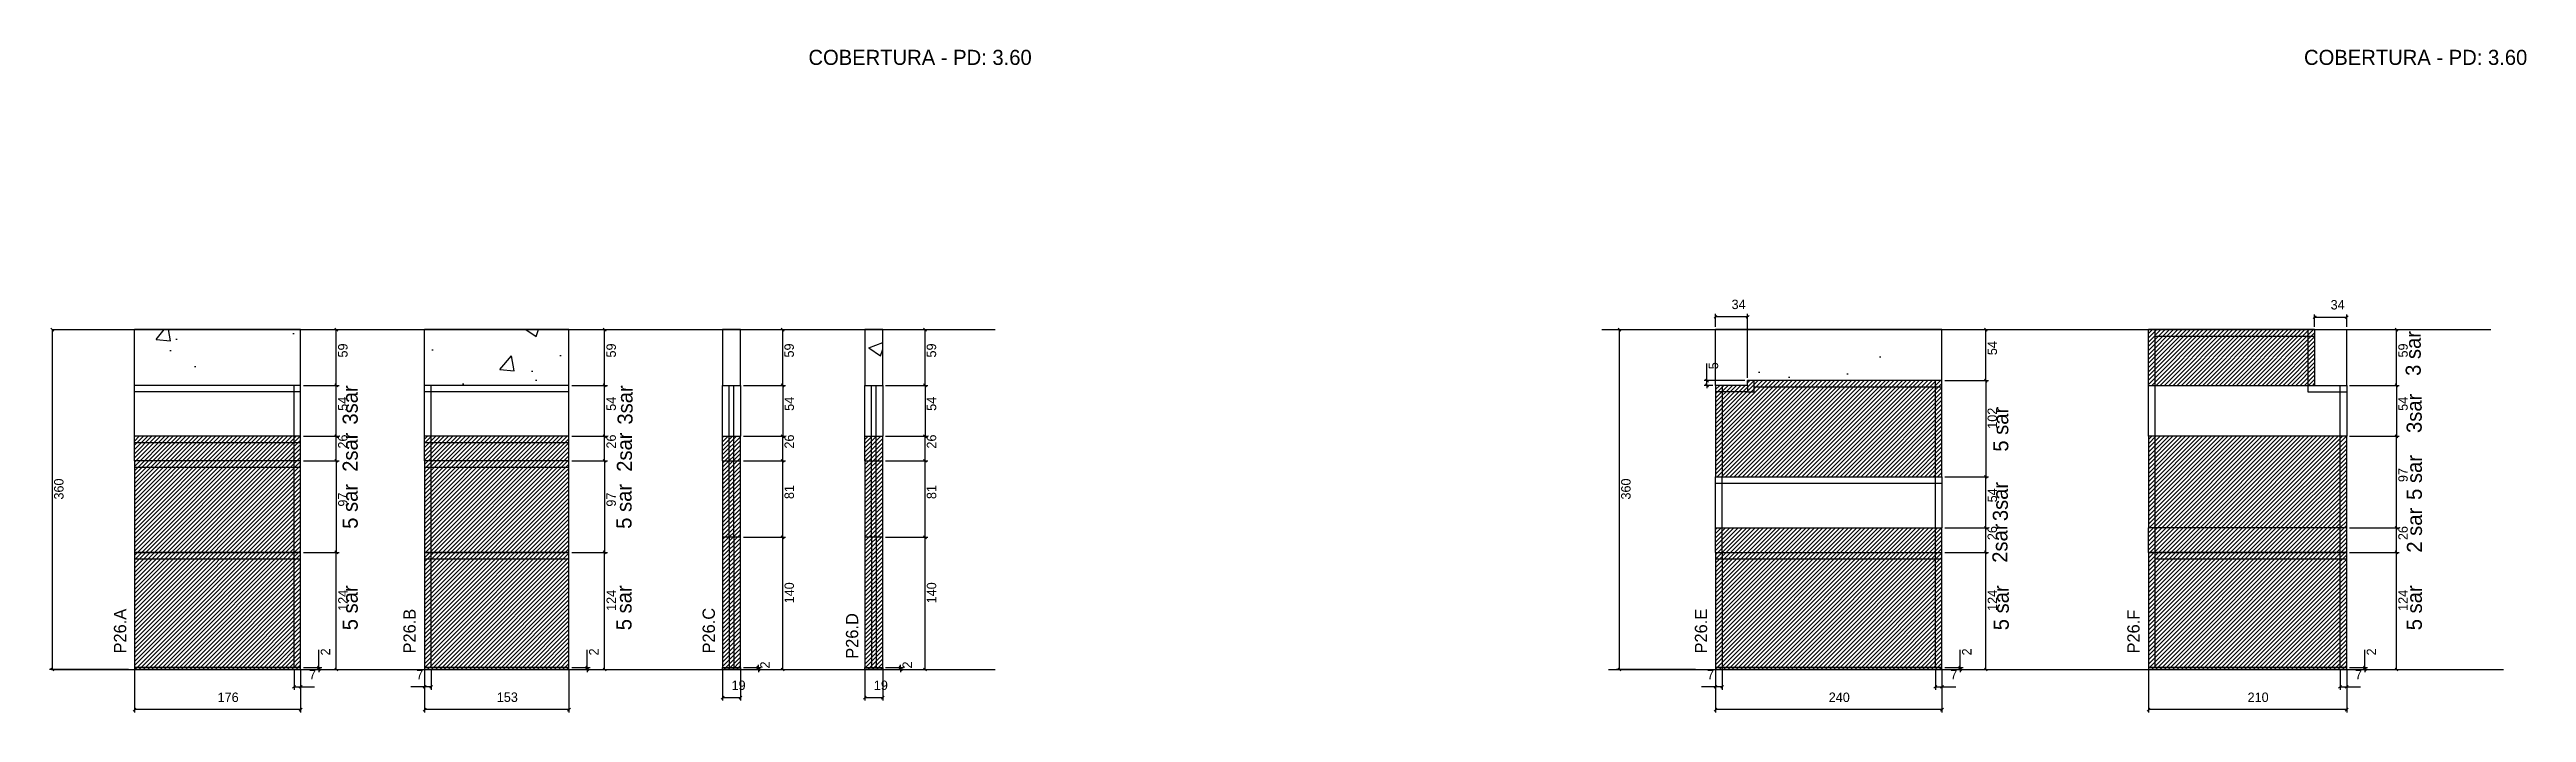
# Model space of a CAD drawing. Header units: metres. Extents: x 3191 to 5816, y 8903 to 9605.
import ezdxf

# ---------------------------------------------------------------- set-up
doc = ezdxf.new("R2010")
doc.units = ezdxf.units.M
for name, color, linetype in [('COTA', 7, 'Continuous'), ('Hachura', 7, 'Continuous'), ('NIVEL 2° PAV.', 7, 'Continuous'), ('NOMENCLATURA', 7, 'Continuous'), ('Nível', 7, 'Continuous'), ('Painéis', 7, 'Continuous'), ('SARR_2.2x7', 7, 'Continuous'), ('Texto Seção', 7, 'Continuous')]:
    doc.layers.add(name, color=color, linetype=linetype)

msp = doc.modelspace()

# ---------------------------------------------------------------- hatches: boundary and pattern name
at = {"layer": 'COTA'}
h = msp.add_hatch(dxfattribs=at)
h.set_pattern_fill('AR-CONC')
h.paths.add_polyline_path([(3457.1, 9308.1), (3281.1, 9308.1), (3281.1, 9249.1), (3457.1, 9249.1), (3457.1, 9308.1), (3457.1, 9308.1)])
h = msp.add_hatch(dxfattribs=at)
h.set_pattern_fill('AR-CONC')
h.paths.add_polyline_path([(3741.5, 9308.1), (3588.5, 9308.1), (3588.5, 9249.1), (3741.5, 9249.1), (3741.5, 9308.1), (3741.5, 9308.1)])
h = msp.add_hatch(dxfattribs=at)
h.set_pattern_fill('AR-CONC')
h.paths.add_polyline_path([(3923.3, 9308.1), (3904.3, 9308.1), (3904.3, 9249.1), (3923.3, 9249.1), (3923.3, 9308.1), (3923.3, 9308.1)])
h = msp.add_hatch(dxfattribs=at)
h.set_pattern_fill('AR-CONC')
h.paths.add_polyline_path([(4074.1, 9308.1), (4055.1, 9308.1), (4055.1, 9249.1), (4074.1, 9249.1), (4074.1, 9308.1), (4074.1, 9308.1)])
h = msp.add_hatch(dxfattribs=at)
h.set_pattern_fill('AR-CONC')
h.paths.add_polyline_path([(4990.6, 9254.1), (5196.6, 9254.1), (5196.6, 9308.1), (4956.6, 9308.1), (4956.6, 9249.1), (4990.6, 9249.1), (4990.6, 9254.1), (4990.6, 9254.1)])
at = {"layer": 'Hachura'}
h = msp.add_hatch(dxfattribs=at)
h.set_pattern_fill('ANSI31')
h.paths.add_polyline_path([(5591.5, 9249.1), (5591.5, 9308.1), (5415.5, 9308.1), (5415.5, 9249.1), (5591.5, 9249.1)])
h = msp.add_hatch(dxfattribs=at)
h.set_pattern_fill('ANSI31')
h.paths.add_polyline_path([(5196.6, 9254.1), (4990.6, 9254.1), (4990.6, 9249.1), (4956.6, 9249.1), (4956.6, 9152.1), (5196.6, 9152.1), (5196.6, 9254.1), (5196.6, 9254.1)])
h = msp.add_hatch(dxfattribs=at)
h.set_pattern_fill('ANSI31')
h.paths.add_polyline_path([(3457.1, 9195.1), (3281.1, 9195.1), (3281.1, 8948.1), (3457.1, 8948.1), (3457.1, 9195.1)])
h = msp.add_hatch(dxfattribs=at)
h.set_pattern_fill('ANSI31')
h.paths.add_polyline_path([(3741.5, 9195.1), (3588.5, 9195.1), (3588.5, 8948.1), (3741.5, 8948.1), (3741.5, 9195.1), (3741.5, 9195.1)])
h = msp.add_hatch(dxfattribs=at)
h.set_pattern_fill('ANSI31')
h.paths.add_polyline_path([(3923.3, 9195.1), (3904.3, 9195.1), (3904.3, 8948.1), (3923.3, 8948.1), (3923.3, 9195.1)])
h = msp.add_hatch(dxfattribs=at)
h.set_pattern_fill('ANSI31')
h.paths.add_polyline_path([(4074.1, 9195.1), (4055.1, 9195.1), (4055.1, 8948.1), (4074.1, 8948.1), (4074.1, 9195.1)])
h = msp.add_hatch(dxfattribs=at)
h.set_pattern_fill('ANSI31')
h.paths.add_polyline_path([(5625.5, 9098.1), (5625.5, 9195.1), (5415.5, 9195.1), (5415.5, 9098.1), (5625.5, 9098.1)])
h = msp.add_hatch(dxfattribs=at)
h.set_pattern_fill('ANSI31')
h.paths.add_polyline_path([(5196.6, 8948.1), (5196.6, 9098.1), (4956.6, 9098.1), (4956.6, 8948.1), (5196.6, 8948.1)])
h = msp.add_hatch(dxfattribs=at)
h.set_pattern_fill('ANSI31')
h.paths.add_polyline_path([(5625.5, 8948.1), (5625.5, 9098.1), (5415.5, 9098.1), (5415.5, 8948.1), (5625.5, 8948.1)])

# ---------------------------------------------------------------- linework, layer by layer
at = {"layer": 'COTA', "color": 0, "lineweight": 25}
for p, q in [((4958.1, 9323.2), (4955.1, 9320.2)), ((4989.1, 9320.2), (4992.1, 9323.2)), ((5593, 9322.8), (5590, 9319.8)), ((5624, 9319.8), (5627, 9322.8)), ((3496.4, 9306.6), (3493.4, 9309.6)), ((3780.8, 9306.6), (3777.8, 9309.6)), ((3969.5, 9306.6), (3966.5, 9309.6)), ((4120.3, 9306.6), (4117.3, 9309.6)), ((5244.5, 9306.6), (5241.5, 9309.6)), ((5679.8, 9306.6), (5676.8, 9309.6)), ((3493.4, 9250.6), (3496.4, 9247.6)), ((3496.4, 9247.6), (3493.4, 9250.6)), ((3777.8, 9250.6), (3780.8, 9247.6)), ((3780.8, 9247.6), (3777.8, 9250.6)), ((3966.5, 9250.6), (3969.5, 9247.6)), ((4117.3, 9250.6), (4120.3, 9247.6)), ((4946, 9255.6), (4949, 9252.6)), ((4949, 9247.6), (4946, 9250.6)), ((5241.5, 9255.6), (5244.5, 9252.6)), ((5244.5, 9252.6), (5241.5, 9255.6)), ((5676.8, 9250.6), (5679.8, 9247.6)), ((3496.4, 9193.6), (3493.4, 9196.6)), ((3493.4, 9196.6), (3496.4, 9193.6)), ((3780.8, 9193.6), (3777.8, 9196.6)), ((3777.8, 9196.6), (3780.8, 9193.6)), ((3969.5, 9193.6), (3966.5, 9196.6)), ((4120.3, 9193.6), (4117.3, 9196.6)), ((5679.8, 9193.6), (5676.8, 9196.6)), ((3496.4, 9167.6), (3493.4, 9170.6)), ((3493.4, 9170.6), (3496.4, 9167.6)), ((3780.8, 9167.6), (3777.8, 9170.6)), ((3777.8, 9170.6), (3780.8, 9167.6)), ((3969.5, 9167.6), (3966.5, 9170.6)), ((3966.5, 9170.6), (3969.5, 9167.6)), ((4120.3, 9167.6), (4117.3, 9170.6)), ((4117.3, 9170.6), (4120.3, 9167.6)), ((5241.5, 9153.6), (5244.5, 9150.6)), ((3969.5, 9086.6), (3966.5, 9089.6)), ((3966.5, 9089.6), (3969.5, 9086.6)), ((4120.3, 9086.6), (4117.3, 9089.6)), ((4117.3, 9089.6), (4120.3, 9086.6)), ((5244.5, 9096.6), (5241.5, 9099.6)), ((5676.8, 9099.6), (5679.8, 9096.6)), ((5679.8, 9096.6), (5676.8, 9099.6)), ((3496.4, 9070.6), (3493.4, 9073.6)), ((3493.4, 9073.6), (3496.4, 9070.6)), ((3780.8, 9070.6), (3777.8, 9073.6)), ((3777.8, 9073.6), (3780.8, 9070.6)), ((5244.5, 9070.6), (5241.5, 9073.6)), ((5241.5, 9073.6), (5244.5, 9070.6)), ((5679.8, 9070.6), (5676.8, 9073.6)), ((5676.8, 9073.6), (5679.8, 9070.6)), ((3474.9, 8951.6), (3477.9, 8948.6)), ((3759.3, 8951.6), (3762.3, 8948.6)), ((3940.7, 8951.6), (3943.7, 8948.6)), ((4091.5, 8951.6), (4094.5, 8948.6)), ((5214.4, 8951.6), (5217.4, 8948.6)), ((5643.2, 8951.6), (5646.2, 8948.6)), ((3451.6, 8931.1), (3448.6, 8928.1)), ((3455.6, 8928.1), (3458.6, 8931.1)), ((3477.9, 8946.6), (3474.9, 8949.6)), ((3493.4, 8949.6), (3496.4, 8946.6)), ((3590, 8931.1), (3587, 8928.1)), ((3594, 8928.1), (3597, 8931.1)), ((3762.3, 8946.6), (3759.3, 8949.6)), ((3777.8, 8949.6), (3780.8, 8946.6)), ((3943.7, 8946.6), (3940.7, 8949.6)), ((3966.5, 8949.6), (3969.5, 8946.6)), ((4094.5, 8946.6), (4091.5, 8949.6)), ((4117.3, 8949.6), (4120.3, 8946.6)), ((4958.1, 8931.1), (4955.1, 8928.1)), ((4962.1, 8928.1), (4965.1, 8931.1)), ((5191.1, 8931.1), (5188.1, 8928.1)), ((5195.1, 8928.1), (5198.1, 8931.1)), ((5217.4, 8946.6), (5214.4, 8949.6)), ((5241.5, 8949.6), (5244.5, 8946.6)), ((5620, 8931.1), (5617, 8928.1)), ((5624, 8928.1), (5627, 8931.1)), ((5646.2, 8946.6), (5643.2, 8949.6)), ((5676.8, 8949.6), (5679.8, 8946.6)), ((3282.6, 8907), (3279.6, 8904)), ((3455.6, 8904), (3458.6, 8907)), ((3590, 8907), (3587, 8904)), ((3740, 8904), (3743, 8907)), ((3905.8, 8919.7), (3902.8, 8916.7)), ((3921.8, 8916.7), (3924.8, 8919.7)), ((4056.6, 8919.7), (4053.6, 8916.7)), ((4072.6, 8916.7), (4075.6, 8919.7)), ((4958.1, 8907), (4955.1, 8904)), ((5195.1, 8904), (5198.1, 8907)), ((5417, 8907), (5414, 8904)), ((5624, 8904), (5627, 8907))]:
    msp.add_line(p, q, dxfattribs=at)
at = {"layer": 'COTA', "color": 4, "lineweight": 25}
for p, q in [((4956.6, 9311.1), (4956.6, 9324.7)), ((4990.6, 9321.7), (4956.6, 9321.7)), ((4990.6, 9257.1), (4990.6, 9324.7)), ((5591.5, 9311.1), (5591.5, 9324.3)), ((5591.5, 9321.3), (5625.5, 9321.3)), ((5625.5, 9311.1), (5625.5, 9324.3)), ((3460.1, 9308.1), (3497.9, 9308.1)), ((3494.9, 9249.1), (3494.9, 9308.1)), ((3744.5, 9308.1), (3782.3, 9308.1)), ((3779.3, 9249.1), (3779.3, 9308.1)), ((3926.3, 9308.1), (3971, 9308.1)), ((3968, 9249.1), (3968, 9308.1)), ((4077.1, 9308.1), (4121.8, 9308.1)), ((4118.8, 9249.1), (4118.8, 9308.1)), ((5199.6, 9308.1), (5246, 9308.1)), ((5243, 9254.1), (5243, 9308.1)), ((5594.5, 9308.1), (5681.3, 9308.1)), ((5678.3, 9249.1), (5678.3, 9308.1)), ((4947.5, 9254.1), (4947.5, 9272.2)), ((3460.1, 9249.1), (3497.9, 9249.1)), ((3460.1, 9249.1), (3497.9, 9249.1)), ((3494.9, 9195.1), (3494.9, 9249.1)), ((3744.5, 9249.1), (3782.3, 9249.1)), ((3744.5, 9249.1), (3782.3, 9249.1)), ((3779.3, 9195.1), (3779.3, 9249.1)), ((3926.3, 9249.1), (3971, 9249.1)), ((4077.1, 9249.1), (4121.8, 9249.1)), ((4987.6, 9254.1), (4944.5, 9254.1)), ((4953.6, 9249.1), (4944.5, 9249.1)), ((4947.5, 9249.1), (4947.5, 9254.1)), ((4947.5, 9249.1), (4947.5, 9246.1)), ((5199.6, 9254.1), (5246, 9254.1)), ((5199.6, 9254.1), (5246, 9254.1)), ((5243, 9254.1), (5243, 9152.1)), ((5628.5, 9249.1), (5681.3, 9249.1)), ((3460.1, 9195.1), (3497.9, 9195.1)), ((3460.1, 9195.1), (3497.9, 9195.1)), ((3494.9, 9169.1), (3494.9, 9195.1)), ((3744.5, 9195.1), (3782.3, 9195.1)), ((3744.5, 9195.1), (3782.3, 9195.1)), ((3779.3, 9169.1), (3779.3, 9195.1)), ((3926.3, 9195.1), (3971, 9195.1)), ((3968, 9169.1), (3968, 9195.1)), ((4077.1, 9195.1), (4121.8, 9195.1)), ((4118.8, 9169.1), (4118.8, 9195.1)), ((5628.5, 9195.1), (5681.3, 9195.1)), ((5678.3, 9098.1), (5678.3, 9195.1)), ((3460.1, 9169.1), (3497.9, 9169.1)), ((3460.1, 9169.1), (3497.9, 9169.1)), ((3494.9, 9169.1), (3494.9, 9072.1)), ((3744.5, 9169.1), (3782.3, 9169.1)), ((3744.5, 9169.1), (3782.3, 9169.1)), ((3779.3, 9169.1), (3779.3, 9072.1)), ((3926.3, 9169.1), (3971, 9169.1)), ((3926.3, 9169.1), (3971, 9169.1)), ((3968, 9088.1), (3968, 9169.1)), ((4077.1, 9169.1), (4121.8, 9169.1)), ((4077.1, 9169.1), (4121.8, 9169.1)), ((4118.8, 9088.1), (4118.8, 9169.1)), ((5199.6, 9152.1), (5246, 9152.1)), ((3926.3, 9088.1), (3971, 9088.1)), ((3926.3, 9088.1), (3971, 9088.1)), ((3968, 8948.1), (3968, 9088.1)), ((4077.1, 9088.1), (4121.8, 9088.1)), ((4077.1, 9088.1), (4121.8, 9088.1)), ((4118.8, 8948.1), (4118.8, 9088.1)), ((5199.6, 9098.1), (5246, 9098.1)), ((5243, 9072.1), (5243, 9098.1)), ((5628.5, 9098.1), (5681.3, 9098.1)), ((5628.5, 9098.1), (5681.3, 9098.1)), ((5678.3, 9072.1), (5678.3, 9098.1)), ((3460.1, 9072.1), (3497.9, 9072.1)), ((3460.1, 9072.1), (3497.9, 9072.1)), ((3494.9, 8948.1), (3494.9, 9072.1)), ((3744.5, 9072.1), (3782.3, 9072.1)), ((3744.5, 9072.1), (3782.3, 9072.1)), ((3779.3, 8948.1), (3779.3, 9072.1)), ((5199.6, 9072.1), (5246, 9072.1)), ((5199.6, 9072.1), (5246, 9072.1)), ((5243, 8948.1), (5243, 9072.1)), ((5628.5, 9072.1), (5681.3, 9072.1)), ((5628.5, 9072.1), (5681.3, 9072.1)), ((5678.3, 8948.1), (5678.3, 9072.1)), ((3476.4, 8950.1), (3476.4, 8968.9)), ((3760.8, 8950.1), (3760.8, 8968.9)), ((3942.2, 8950.1), (3942.2, 8953.1)), ((4093, 8950.1), (4093, 8953.1)), ((5215.9, 8950.1), (5215.9, 8968.9)), ((5644.7, 8950.1), (5644.7, 8968.9)), ((3281.1, 8947.1), (3281.1, 8902.5)), ((3450.1, 8947.1), (3450.1, 8926.6)), ((3450.1, 8929.6), (3457.1, 8929.6)), ((3457.1, 8947.1), (3457.1, 8902.5)), ((3457.1, 8945.1), (3457.1, 8926.6)), ((3457.1, 8929.6), (3471.8, 8929.6)), ((3460.1, 8950.1), (3479.4, 8950.1)), ((3460.1, 8948.1), (3479.4, 8948.1)), ((3460.1, 8948.1), (3497.9, 8948.1)), ((3476.4, 8948.1), (3476.4, 8950.1)), ((3476.4, 8948.1), (3476.4, 8945.1)), ((3588.5, 8929.6), (3573.8, 8929.6)), ((3588.5, 8947.1), (3588.5, 8902.5)), ((3588.5, 8945.1), (3588.5, 8926.6)), ((3595.5, 8929.6), (3588.5, 8929.6)), ((3595.5, 8947.1), (3595.5, 8926.6)), ((3741.5, 8947.1), (3741.5, 8902.5)), ((3744.5, 8950.1), (3763.8, 8950.1)), ((3744.5, 8948.1), (3763.8, 8948.1)), ((3744.5, 8948.1), (3782.3, 8948.1)), ((3760.8, 8948.1), (3760.8, 8950.1)), ((3760.8, 8948.1), (3760.8, 8945.1)), ((3904.3, 8947.1), (3904.3, 8915.2)), ((3923.3, 8947.1), (3923.3, 8915.2)), ((3926.3, 8950.1), (3945.2, 8950.1)), ((3926.3, 8948.1), (3945.2, 8948.1)), ((3926.3, 8948.1), (3971, 8948.1)), ((3942.2, 8948.1), (3942.2, 8950.1)), ((3942.2, 8948.1), (3942.2, 8945.1)), ((4055.1, 8947.1), (4055.1, 8915.2)), ((4074.1, 8947.1), (4074.1, 8915.2)), ((4077.1, 8950.1), (4096, 8950.1)), ((4077.1, 8948.1), (4096, 8948.1)), ((4077.1, 8948.1), (4121.8, 8948.1)), ((4093, 8948.1), (4093, 8950.1)), ((4093, 8948.1), (4093, 8945.1)), ((4956.6, 8929.6), (4941.9, 8929.6)), ((4956.6, 8947.1), (4956.6, 8902.5)), ((4956.6, 8945.1), (4956.6, 8926.6)), ((4963.6, 8929.6), (4956.6, 8929.6)), ((4963.6, 8947.1), (4963.6, 8926.6)), ((5189.6, 8947.1), (5189.6, 8926.6)), ((5189.6, 8929.6), (5196.6, 8929.6)), ((5196.6, 8947.1), (5196.6, 8902.5)), ((5196.6, 8945.1), (5196.6, 8926.6)), ((5196.6, 8929.6), (5211.3, 8929.6)), ((5199.6, 8950.1), (5218.9, 8950.1)), ((5199.6, 8948.1), (5218.9, 8948.1)), ((5199.6, 8948.1), (5246, 8948.1)), ((5215.9, 8948.1), (5215.9, 8950.1)), ((5215.9, 8948.1), (5215.9, 8945.1)), ((5415.5, 8947.1), (5415.5, 8902.5)), ((5618.5, 8947.1), (5618.5, 8926.6)), ((5618.5, 8929.6), (5625.5, 8929.6)), ((5625.5, 8947.1), (5625.5, 8902.5)), ((5625.5, 8945.1), (5625.5, 8926.6)), ((5625.5, 8929.6), (5640.2, 8929.6)), ((5628.5, 8950.1), (5647.7, 8950.1)), ((5628.5, 8948.1), (5647.7, 8948.1)), ((5628.5, 8948.1), (5681.3, 8948.1)), ((5644.7, 8948.1), (5644.7, 8950.1)), ((5644.7, 8948.1), (5644.7, 8945.1)), ((3457.1, 8905.5), (3281.1, 8905.5)), ((3741.5, 8905.5), (3588.5, 8905.5)), ((3904.3, 8918.2), (3923.3, 8918.2)), ((4055.1, 8918.2), (4074.1, 8918.2)), ((5196.6, 8905.5), (4956.6, 8905.5)), ((5625.5, 8905.5), (5415.5, 8905.5))]:
    msp.add_line(p, q, dxfattribs=at)
at = {"layer": 'COTA', "color": 241, "lineweight": 25}
for p, q in [((3457.1, 9308.1), (3281.1, 9308.1)), ((3281.1, 9249.1), (3281.1, 9308.1)), ((3457.1, 9249.1), (3457.1, 9308.1)), ((3741.5, 9308.1), (3588.5, 9308.1)), ((3588.5, 9249.1), (3588.5, 9308.1)), ((3741.5, 9249.1), (3741.5, 9308.1)), ((5196.6, 9308.1), (4956.6, 9308.1)), ((4956.6, 9249.1), (4956.6, 9308.1)), ((5196.6, 9254.1), (5196.6, 9308.1)), ((5591.5, 9308.1), (5625.5, 9308.1)), ((5625.5, 9249.1), (5625.5, 9308.1))]:
    msp.add_line(p, q, dxfattribs=at)
for points in [[(3923.3, 9249.1), (3923.3, 9308.1), (3904.3, 9308.1), (3904.3, 9249.1)], [(4074.1, 9249.1), (4074.1, 9308.1), (4055.1, 9308.1), (4055.1, 9249.1)]]:
    msp.add_lwpolyline(points, dxfattribs=at)
at = {"layer": 'NIVEL 2° PAV.', "color": 0, "lineweight": 25}
for p, q in [((3195.5, 9306.6), (3192.5, 9309.6)), ((4856.3, 9306.6), (4853.3, 9309.6)), ((3192.5, 8949.6), (3195.5, 8946.6)), ((4853.3, 8949.6), (4856.3, 8946.6))]:
    msp.add_line(p, q, dxfattribs=at)
at = {"layer": 'NIVEL 2° PAV.', "color": 4, "lineweight": 25}
for p, q in [((3194, 8948.1), (3194, 9308.1)), ((4854.8, 8948.1), (4854.8, 9308.1)), ((3274.5, 8948.1), (3191, 8948.1)), ((4935.3, 8948.1), (4851.8, 8948.1))]:
    msp.add_line(p, q, dxfattribs=at)
at = {"layer": 'Nível', "color": 4, "lineweight": 25}
for p, q in [((3194, 9308.1), (4193.2, 9308.1)), ((4836.2, 9308.1), (5778.2, 9308.1)), ((3193, 8948.1), (4193.2, 8948.1)), ((4843, 8948.1), (5791.7, 8948.1))]:
    msp.add_line(p, q, dxfattribs=at)
at = {"layer": 'Painéis', "color": 200, "lineweight": 25}
for p, q in [((5591.5, 9308.1), (5415.5, 9308.1)), ((5415.5, 9249.1), (5415.5, 9308.1)), ((5415.5, 9308.1), (5591.5, 9308.1)), ((5591.5, 9308.1), (5591.5, 9249.1)), ((3457.1, 9249.1), (3281.1, 9249.1)), ((3281.1, 9195.1), (3281.1, 9249.1)), ((3457.1, 9195.1), (3457.1, 9249.1)), ((3741.5, 9249.1), (3588.5, 9249.1)), ((3588.5, 9195.1), (3588.5, 9249.1)), ((3741.5, 9195.1), (3741.5, 9249.1)), ((3904.3, 9195.1), (3904.3, 9249.1)), ((3904.3, 9249.1), (3923.3, 9249.1)), ((3923.3, 9249.1), (3923.3, 9195.1)), ((4055.1, 9195.1), (4055.1, 9249.1)), ((4055.1, 9249.1), (4074.1, 9249.1)), ((4074.1, 9249.1), (4074.1, 9195.1)), ((4956.6, 9249.1), (4956.6, 9152.1)), ((4990.6, 9249.1), (4956.6, 9249.1)), ((5196.6, 9254.1), (4990.6, 9254.1)), ((4990.6, 9249.1), (4990.6, 9254.1)), ((5196.6, 9152.1), (5196.6, 9254.1)), ((5415.5, 9195.1), (5415.5, 9249.1)), ((5415.5, 9249.1), (5625.5, 9249.1)), ((5625.5, 9249.1), (5625.5, 9195.1)), ((3281.1, 9169.1), (3281.1, 9195.1)), ((3457.1, 9195.1), (3281.1, 9195.1)), ((3457.1, 9169.1), (3457.1, 9195.1)), ((3741.5, 9195.1), (3588.5, 9195.1)), ((3588.5, 9169.1), (3588.5, 9195.1)), ((3741.5, 9169.1), (3741.5, 9195.1)), ((3904.3, 9195.1), (3923.3, 9195.1)), ((3904.3, 9169.1), (3904.3, 9195.1)), ((3923.3, 9169.1), (3923.3, 9195.1)), ((4055.1, 9195.1), (4074.1, 9195.1)), ((4055.1, 9169.1), (4055.1, 9195.1)), ((4074.1, 9169.1), (4074.1, 9195.1)), ((5625.5, 9195.1), (5415.5, 9195.1)), ((5415.5, 9195.1), (5415.5, 9098.1)), ((5625.5, 9098.1), (5625.5, 9195.1)), ((3281.1, 9169.1), (3281.1, 9072.1)), ((3457.1, 9169.1), (3281.1, 9169.1)), ((3457.1, 9072.1), (3457.1, 9169.1)), ((3588.5, 9169.1), (3588.5, 9072.1)), ((3741.5, 9169.1), (3588.5, 9169.1)), ((3741.5, 9072.1), (3741.5, 9169.1)), ((3904.3, 9169.1), (3904.3, 8950.1)), ((3904.3, 9169.1), (3923.3, 9169.1)), ((3923.3, 8950.1), (3923.3, 9169.1)), ((4055.1, 9169.1), (4055.1, 9088.1)), ((4055.1, 9169.1), (4074.1, 9169.1)), ((4074.1, 9088.1), (4074.1, 9169.1)), ((4956.6, 9098.1), (4956.6, 9152.1)), ((4956.6, 9152.1), (5196.6, 9152.1)), ((5196.6, 9152.1), (5196.6, 9098.1)), ((3923.3, 9088.1), (3904.3, 9088.1)), ((4055.1, 9088.1), (4055.1, 8950.1)), ((4074.1, 9088.1), (4055.1, 9088.1)), ((4074.1, 8950.1), (4074.1, 9088.1)), ((4956.6, 9098.1), (5196.6, 9098.1)), ((4956.6, 9072.1), (4956.6, 9098.1)), ((5196.6, 9072.1), (5196.6, 9098.1)), ((5625.5, 9098.1), (5415.5, 9098.1)), ((5415.5, 9072.1), (5415.5, 9098.1)), ((5625.5, 9072.1), (5625.5, 9098.1)), ((3281.1, 9072.1), (3281.1, 8948.1)), ((3281.1, 9072.1), (3457.1, 9072.1)), ((3457.1, 9072.1), (3281.1, 9072.1)), ((3457.1, 8948.1), (3457.1, 9072.1)), ((3588.5, 9072.1), (3588.5, 8948.1)), ((3588.5, 9072.1), (3741.5, 9072.1)), ((3741.5, 9072.1), (3588.5, 9072.1)), ((3741.5, 8948.1), (3741.5, 9072.1)), ((4956.6, 9072.1), (4956.6, 8948.1)), ((4956.6, 9072.1), (5196.6, 9072.1)), ((5196.6, 8948.1), (5196.6, 9072.1)), ((5415.5, 9072.1), (5415.5, 8948.1)), ((5415.5, 9072.1), (5625.5, 9072.1)), ((5625.5, 9072.1), (5415.5, 9072.1)), ((5625.5, 8948.1), (5625.5, 9072.1)), ((3281.1, 8950.1), (3457.1, 8950.1)), ((3588.5, 8950.1), (3741.5, 8950.1)), ((3904.3, 8950.1), (3923.3, 8950.1)), ((4055.1, 8950.1), (4074.1, 8950.1)), ((4956.6, 8950.1), (5196.6, 8950.1)), ((5415.5, 8950.1), (5625.5, 8950.1))]:
    msp.add_line(p, q, dxfattribs=at)
at = {"layer": 'Painéis', "color": 4, "lineweight": 25}
for p, q in [((3926.3, 9249.1), (3971, 9249.1)), ((3968, 9249.1), (3968, 9195.1)), ((4077.1, 9249.1), (4121.8, 9249.1)), ((4118.8, 9249.1), (4118.8, 9195.1)), ((5628.5, 9249.1), (5681.3, 9249.1)), ((5678.3, 9249.1), (5678.3, 9195.1)), ((3926.3, 9195.1), (3971, 9195.1)), ((4077.1, 9195.1), (4121.8, 9195.1)), ((5628.5, 9195.1), (5681.3, 9195.1)), ((5199.6, 9152.1), (5246, 9152.1)), ((5243, 9098.1), (5243, 9152.1)), ((5199.6, 9098.1), (5246, 9098.1))]:
    msp.add_line(p, q, dxfattribs=at)
at = {"layer": 'Painéis', "color": 0, "lineweight": 25}
for p, q in [((3969.5, 9247.6), (3966.5, 9250.6)), ((4120.3, 9247.6), (4117.3, 9250.6)), ((5679.8, 9247.6), (5676.8, 9250.6)), ((3966.5, 9196.6), (3969.5, 9193.6)), ((4117.3, 9196.6), (4120.3, 9193.6)), ((5676.8, 9196.6), (5679.8, 9193.6)), ((5244.5, 9150.6), (5241.5, 9153.6)), ((5241.5, 9099.6), (5244.5, 9096.6))]:
    msp.add_line(p, q, dxfattribs=at)
at = {"layer": 'Painéis', "color": 200, "lineweight": 25}
for points in [[(3457.1, 8950.1), (3281.1, 8950.1), (3281.1, 8948.1), (3457.1, 8948.1)], [(3741.5, 8950.1), (3588.5, 8950.1), (3588.5, 8948.1), (3741.5, 8948.1)], [(3904.3, 8950.1), (3923.3, 8950.1), (3923.3, 8948.1), (3904.3, 8948.1)], [(4055.1, 8950.1), (4074.1, 8950.1), (4074.1, 8948.1), (4055.1, 8948.1)], [(5196.6, 8950.1), (4956.6, 8950.1), (4956.6, 8948.1), (5196.6, 8948.1)], [(5625.5, 8950.1), (5415.5, 8950.1), (5415.5, 8948.1), (5625.5, 8948.1)]]:
    msp.add_lwpolyline(points, close=True, dxfattribs=at)
at = {"layer": 'SARR_2.2x7', "color": 40, "lineweight": 25}
for p, q in [((5422.5, 9249.1), (5422.5, 9308.1)), ((5422.5, 9301.1), (5591.5, 9301.1)), ((5584.5, 9308.1), (5584.5, 9249.1)), ((3457.1, 9242.1), (3281.1, 9242.1)), ((3450.1, 9195.1), (3450.1, 9249.1)), ((3741.5, 9242.1), (3588.5, 9242.1)), ((3595.5, 9195.1), (3595.5, 9249.1)), ((3911.3, 9195.1), (3911.3, 9249.1)), ((3916.3, 9195.1), (3916.3, 9249.1)), ((4062.1, 9195.1), (4062.1, 9249.1)), ((4067.1, 9195.1), (4067.1, 9249.1)), ((4990.6, 9242.1), (4956.6, 9242.1)), ((4963.6, 9249.1), (4963.6, 9152.1)), ((4990.6, 9249.1), (4990.6, 9242.1)), ((4990.6, 9242.1), (4997.6, 9242.1)), ((4997.6, 9242.1), (4997.6, 9254.1)), ((5196.6, 9247.1), (4997.6, 9247.1)), ((5189.6, 9231.1), (5189.6, 9254.1)), ((5422.5, 9195.1), (5422.5, 9249.1)), ((5584.5, 9249.1), (5584.5, 9242.1)), ((5584.5, 9249.1), (5591.5, 9249.1)), ((5584.5, 9242.1), (5625.5, 9242.1)), ((5618.5, 9195.1), (5618.5, 9249.1)), ((5189.6, 9152.1), (5189.6, 9231.1)), ((3457.1, 9188.1), (3281.1, 9188.1)), ((3450.1, 9169.1), (3450.1, 9195.1)), ((3741.5, 9188.1), (3588.5, 9188.1)), ((3595.5, 9169.1), (3595.5, 9195.1)), ((3911.3, 9169.1), (3911.3, 9195.1)), ((3916.2, 9169.1), (3916.2, 9195.1)), ((4062.1, 9169.1), (4062.1, 9195.1)), ((4067, 9169.1), (4067, 9195.1)), ((5422.5, 9098.1), (5422.5, 9195.1)), ((5618.5, 9098.1), (5618.5, 9195.1)), ((3457.1, 9162.1), (3281.1, 9162.1)), ((3450.1, 9072.1), (3450.1, 9169.1)), ((3741.5, 9162.1), (3588.5, 9162.1)), ((3595.5, 9072.1), (3595.5, 9169.1)), ((3911.3, 9088.1), (3911.3, 9169.1)), ((3916.3, 9088.1), (3916.3, 9169.1)), ((4062.1, 9088.1), (4062.1, 9169.1)), ((4067.1, 9088.1), (4067.1, 9169.1)), ((5196.6, 9145.1), (4956.6, 9145.1)), ((4963.6, 9098.1), (4963.6, 9152.1)), ((5189.6, 9098.1), (5189.6, 9152.1)), ((3911.3, 9088.1), (3911.3, 8950.1)), ((3916.3, 9088.1), (3916.3, 8950.1)), ((4062.1, 9088.1), (4062.1, 8950.1)), ((4067.1, 9088.1), (4067.1, 8950.1)), ((4963.6, 9072.1), (4963.6, 9098.1)), ((5189.6, 9072.1), (5189.6, 9098.1)), ((5422.5, 9072.1), (5422.5, 9098.1)), ((5618.5, 9072.1), (5618.5, 9098.1)), ((3457.1, 9065.1), (3281.1, 9065.1)), ((3450.1, 8950.1), (3450.1, 9072.1)), ((3741.5, 9065.1), (3588.5, 9065.1)), ((3595.5, 8950.1), (3595.5, 9072.1)), ((5196.6, 9065.1), (4956.6, 9065.1)), ((4963.6, 9072.1), (4963.6, 8948.1)), ((5189.6, 8950.1), (5189.6, 9072.1)), ((5422.5, 8950.1), (5422.5, 9072.1)), ((5625.5, 9065.1), (5422.5, 9065.1)), ((5618.5, 8950.1), (5618.5, 9072.1))]:
    msp.add_line(p, q, dxfattribs=at)

# ---------------------------------------------------------------- texts
at = {"layer": 'COTA', "color": 240, "lineweight": 25}
for s, p in [('34', (4973.6, 9329.9)), ('34', (5608.5, 9329.5)), ('7', (3466, 8937.7)), ('7', (3579.6, 8937.7)), ('19', (3913.8, 8926.3)), ('19', (4064.6, 8926.3)), ('7', (4947.7, 8937.7)), ('7', (5205.5, 8937.7)), ('7', (5634.4, 8937.7)), ('176', (3369.1, 8913.6)), ('153', (3665, 8913.7)), ('240', (5076.6, 8913.6)), ('210', (5520.5, 8913.6))]:
    msp.add_text(s, height=10, dxfattribs=at).set_placement(p)
for s, p in [('59', (3506.8, 9278.6)), ('59', (3791.2, 9278.6)), ('59', (3979.8, 9278.6)), ('59', (4130.6, 9278.6)), ('54', (5254.9, 9281.1)), ('59', (5690.2, 9278.6)), ('5', (4959.4, 9266.2)), ('54', (3506.8, 9222.1)), ('54', (3791.2, 9222.1)), ('102', (5254.9, 9203.1)), ('26', (3506.8, 9182.1)), ('26', (3791.2, 9182.1)), ('26', (3979.9, 9182.1)), ('26', (4130.7, 9182.1)), ('81', (3979.9, 9128.6)), ('81', (4130.7, 9128.6)), ('97', (5690.2, 9146.6)), ('97', (3506.8, 9120.6)), ('97', (3791.2, 9120.6)), ('26', (5254.9, 9085.1)), ('26', (5690.2, 9085.1)), ('124', (3506.9, 9010.1)), ('124', (3791.3, 9010.1)), ('140', (3979.9, 9018.1)), ('140', (4130.7, 9018.1)), ('124', (5255, 9010.1)), ('124', (5690.2, 9010.1)), ('2', (3488.4, 8962.9)), ('2', (3772.8, 8962.9)), ('2', (3954.2, 8949.1)), ('2', (4105, 8949.1)), ('2', (5227.9, 8962.9)), ('2', (5656.7, 8962.9))]:
    msp.add_text(s, height=10, rotation=90, dxfattribs=at).set_placement(p)
at = {"layer": 'NIVEL 2° PAV.', "color": 240, "lineweight": 25}
for p in [(3205.8, 9128.1), (4866.6, 9128.1)]:
    msp.add_text('360', height=10, rotation=90, dxfattribs=at).set_placement(p)
at = {"layer": 'NOMENCLATURA', "color": 2, "lineweight": 25}
for p in [(3995.3, 9588.6), (5580.3, 9588.6)]:
    msp.add_text('COBERTURA - PD: 3.60', height=16, dxfattribs=at).set_placement(p)
at = {"layer": 'NOMENCLATURA', "color": 7, "lineweight": 25}
for s, p in [('3 sar', (5704, 9259.1)), ('3sar', (3517.6, 9207.5)), ('3sar', (3808.9, 9207.5)), ('5 sar', (5266.9, 9178.8)), ('3sar', (5705, 9198.6)), ('2sar', (3517.6, 9157.5)), ('2sar', (3808.2, 9157.5)), ('5 sar', (5705.2, 9127.7)), ('5 sar', (3517.6, 9097.1)), ('5 sar', (3807.8, 9097.1)), ('3sar', (5266.4, 9105.2)), ('2 sar', (5705.3, 9071.8)), ('2sar', (5266, 9061.1)), ('5 sar', (3517.6, 8989.6)), ('5 sar', (3807.8, 8989.6)), ('5 sar', (5267.4, 8989.6)), ('5 sar', (5705.2, 8989.6))]:
    msp.add_text(s, height=16, rotation=90, dxfattribs=at).set_placement(p)
at = {"layer": 'Painéis', "color": 240, "lineweight": 25}
for p in [(3979.9, 9222.1), (4130.7, 9222.1), (5690.2, 9222.1), (5254.9, 9125.1)]:
    msp.add_text('54', height=10, rotation=90, dxfattribs=at).set_placement(p)
at = {"layer": 'Texto Seção', "color": 7, "lineweight": 15}
for s, p in [('P26.A', (3272.2, 8965)), ('P26.B', (3579, 8965)), ('P26.C', (3896.1, 8965)), ('P26.D', (4048, 8959.4)), ('P26.E', (4947.7, 8965)), ('P26.F', (5406, 8965))]:
    msp.add_text(s, height=13, rotation=90, dxfattribs=at).set_placement(p)

doc.saveas('drawing.dxf')
